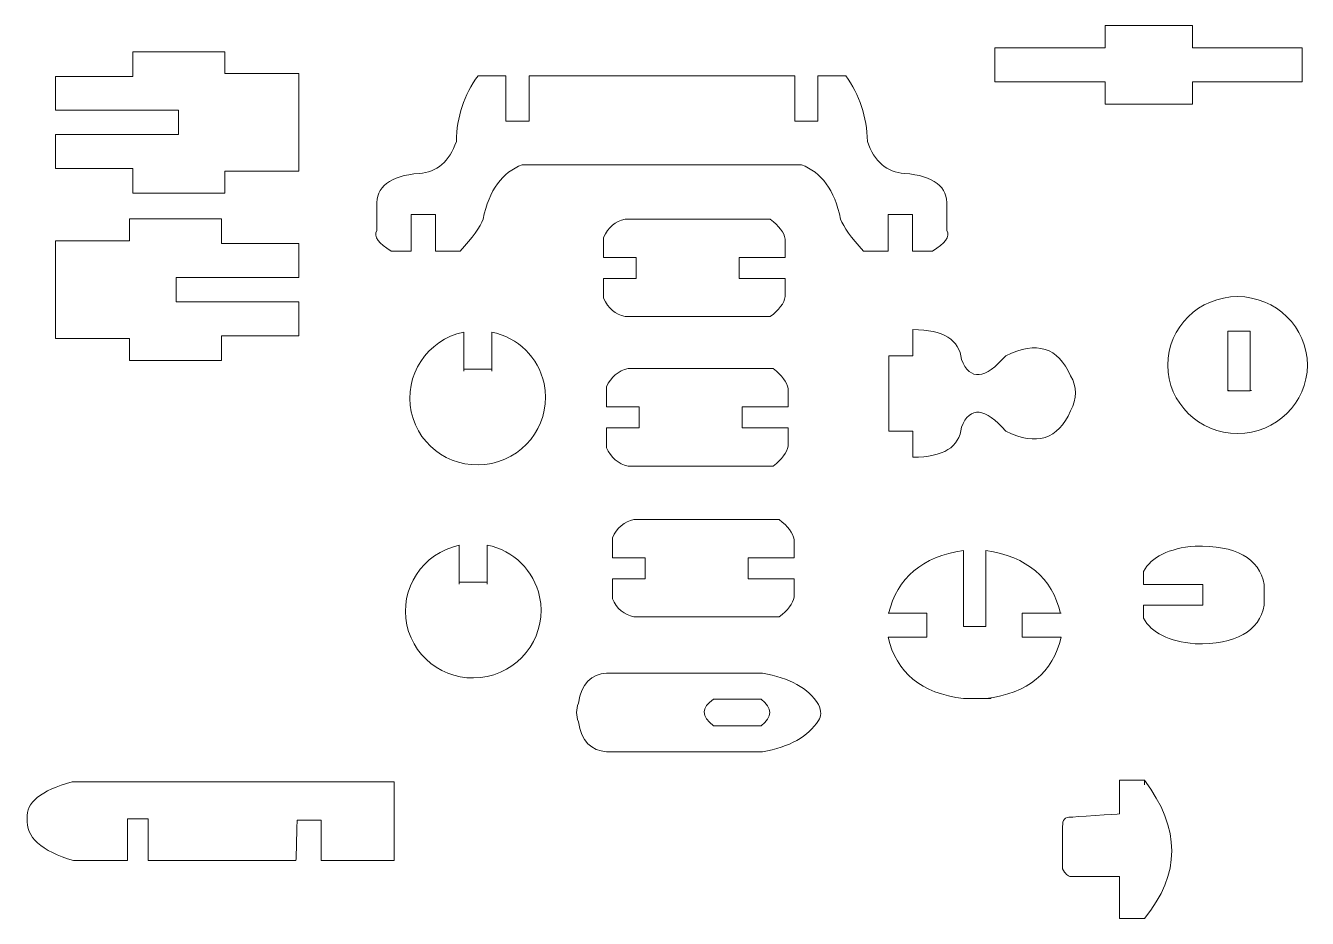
# Model space of a CAD drawing. Header units: centimetres. Extents: x -9.5 to 9.3, y -13.4 to 13.6.
# Drawn here: x -9.47 to 7.85, y -13.41 to -1.35 of the extents above; entities that cross this region are included whole.
import ezdxf

# ---------------------------------------------------------------- set-up
doc = ezdxf.new("R2010")
doc.units = ezdxf.units.CM
doc.header["$MEASUREMENT"] = 0
doc.layers.add('Capa 1', color=7, linetype='Continuous')

msp = doc.modelspace()

# ---------------------------------------------------------------- linework, layer by layer
at = {"layer": 'Capa 1', "color": 250, "lineweight": 20}
msp.add_ellipse((6.90605, -5.93517), major_axis=(0.94326, 0), ratio=0.9806204, dxfattribs=at)
for points, knots in [([(3.62477, -1.64737), (3.62477, -1.64737), (5.11527, -1.64737), (5.11527, -1.64737), (5.11527, -1.64737), (5.11527, -1.64737), (5.11527, -1.34751), (5.11527, -1.34751), (5.11527, -1.34751), (5.11527, -1.34751), (6.29707, -1.34751), (6.29707, -1.34751), (6.29707, -1.34751), (6.29707, -1.34751), (6.29707, -1.64737), (6.29707, -1.64737), (6.29707, -1.64737), (6.29707, -1.64737), (7.77875, -1.64737), (7.77875, -1.64737)], [0, 0, 0, 0, 0.16666667, 0.16666667, 0.16666667, 0.16666668, 0.33333333, 0.33333333, 0.33333333, 0.33333334, 0.5, 0.5, 0.5, 0.50000001, 0.66666667, 0.66666667, 0.66666667, 0.66666668, 1, 1, 1, 1]), ([(-7.40834, -2.49153), (-7.40834, -2.49153), (-9.06994, -2.49153), (-9.06994, -2.49153), (-9.06994, -2.49153), (-9.06994, -2.49153), (-9.06994, -2.03297), (-9.06994, -2.03297), (-9.06994, -2.03297), (-9.06994, -2.03297), (-8.02218, -2.03297), (-8.02218, -2.03297), (-8.02218, -2.03297), (-8.02218, -2.03297), (-8.02218, -1.69961), (-8.02218, -1.69961), (-8.02218, -1.69961), (-8.02218, -1.69961), (-6.77862, -1.69961), (-6.77862, -1.69961), (-6.77862, -1.69961), (-6.77862, -1.69961), (-6.77862, -1.99593), (-6.77862, -1.99593), (-6.77862, -1.99593), (-6.77862, -1.99593), (-5.7785, -1.99593), (-5.7785, -1.99593)], [0, 0, 0, 0, 0.125, 0.125, 0.125, 0.12500001, 0.25, 0.25, 0.25, 0.25000001, 0.375, 0.375, 0.375, 0.37500001, 0.5, 0.5, 0.5, 0.50000001, 0.625, 0.625, 0.625, 0.62500001, 0.75, 0.75, 0.75, 0.75000001, 1, 1, 1, 1]), ([(7.77875, -1.64737), (7.77875, -1.64737), (7.77875, -2.10753), (7.77875, -2.10753), (7.77875, -2.10753), (7.77875, -2.10753), (6.29707, -2.10753), (6.29707, -2.10753), (6.29707, -2.10753), (6.29707, -2.10753), (6.29707, -2.40739), (6.29707, -2.40739), (6.29707, -2.40739), (6.29707, -2.40739), (5.11527, -2.40739), (5.11527, -2.40739), (5.11527, -2.40739), (5.11527, -2.40739), (5.11527, -2.10753), (5.11527, -2.10753), (5.11527, -2.10753), (5.11527, -2.10753), (3.62477, -2.10753), (3.62477, -2.10753), (3.62477, -2.10753), (3.62477, -2.10753), (3.62477, -1.64737), (3.62477, -1.64737)], [0, 0, 0, 0, 0.125, 0.125, 0.125, 0.12500001, 0.25, 0.25, 0.25, 0.25000001, 0.375, 0.375, 0.375, 0.37500001, 0.5, 0.5, 0.5, 0.50000001, 0.625, 0.625, 0.625, 0.62500001, 0.75, 0.75, 0.75, 0.75000001, 1, 1, 1, 1]), ([(-5.7785, -1.99593), (-5.7785, -1.99593), (-5.7785, -3.31521), (-5.7785, -3.31521), (-5.7785, -3.31521), (-5.7785, -3.31521), (-6.77862, -3.31521), (-6.77862, -3.31521), (-6.77862, -3.31521), (-6.77862, -3.31521), (-6.77862, -3.61153), (-6.77862, -3.61153), (-6.77862, -3.61153), (-6.77862, -3.61153), (-8.02218, -3.61153), (-8.02218, -3.61153), (-8.02218, -3.61153), (-8.02218, -3.61153), (-8.02218, -3.27817), (-8.02218, -3.27817), (-8.02218, -3.27817), (-8.02218, -3.27817), (-9.06994, -3.27817), (-9.06994, -3.27817), (-9.06994, -3.27817), (-9.06994, -3.27817), (-9.06994, -2.81961), (-9.06994, -2.81961), (-9.06994, -2.81961), (-9.06994, -2.81961), (-7.40834, -2.81961), (-7.40834, -2.81961), (-7.40834, -2.81961), (-7.40834, -2.81961), (-7.40834, -2.49153), (-7.40834, -2.49153)], [0, 0, 0, 0, 0.1, 0.1, 0.1, 0.10000001, 0.2, 0.2, 0.2, 0.20000001, 0.3, 0.3, 0.3, 0.30000001, 0.4, 0.4, 0.4, 0.40000001, 0.5, 0.5, 0.5, 0.50000001, 0.6, 0.6, 0.6, 0.60000001, 0.7, 0.7, 0.7, 0.70000001, 0.8, 0.8, 0.8, 0.80000001, 1, 1, 1, 1]), ([(-3.359, -2.02399), (-3.5479, -2.28299), (-3.64548, -2.57901), (-3.65174, -2.91205), (-3.65174, -2.91205), (-3.7471, -3.18713), (-3.91466, -3.33117), (-4.15446, -3.34419), (-4.15446, -3.34419), (-4.54962, -3.37803), (-4.74072, -3.52503), (-4.72772, -3.78517)], [0, 0, 0, 0, 0.25, 0.25, 0.25, 0.25000001, 0.5, 0.5, 0.5, 0.50000001, 1, 1, 1, 1]), ([(-3.359, -2.02399), (-3.359, -2.02399), (-2.98146, -2.02399), (-2.98146, -2.02399), (-2.98146, -2.02399), (-2.98146, -2.02399), (-2.98146, -2.63863), (-2.98146, -2.63863), (-2.98146, -2.63863), (-2.98146, -2.63863), (-2.66974, -2.63863), (-2.66974, -2.63863), (-2.66974, -2.63863), (-2.66974, -2.63863), (-2.66974, -2.02399), (-2.66974, -2.02399)], [0, 0, 0, 0, 0.2, 0.2, 0.2, 0.20000001, 0.4, 0.4, 0.4, 0.40000001, 0.6, 0.6, 0.6, 0.60000001, 1, 1, 1, 1]), ([(1.61, -2.02399), (1.61, -2.02399), (1.23246, -2.02399), (1.23246, -2.02399), (1.23246, -2.02399), (1.23246, -2.02399), (1.23246, -2.63863), (1.23246, -2.63863), (1.23246, -2.63863), (1.23246, -2.63863), (0.92074, -2.63863), (0.92074, -2.63863), (0.92074, -2.63863), (0.92074, -2.63863), (0.92074, -2.02399), (0.92074, -2.02399)], [0, 0, 0, 0, 0.2, 0.2, 0.2, 0.20000001, 0.4, 0.4, 0.4, 0.40000001, 0.6, 0.6, 0.6, 0.60000001, 1, 1, 1, 1]), ([(1.61, -2.02399), (1.7989, -2.28299), (1.89648, -2.57901), (1.90274, -2.91205), (1.90274, -2.91205), (1.9981, -3.18713), (2.16566, -3.33117), (2.40546, -3.34419), (2.40546, -3.34419), (2.80062, -3.37803), (2.99172, -3.52503), (2.97872, -3.78517)], [0, 0, 0, 0, 0.25, 0.25, 0.25, 0.25000001, 0.5, 0.5, 0.5, 0.50000001, 1, 1, 1, 1]), ([(-2.76098, -3.22955), (-3.0308, -3.32489), (-3.2072, -3.56889), (-3.29014, -3.96157), (-3.29014, -3.96157), (-3.32984, -4.07037), (-3.43272, -4.21441), (-3.59882, -4.39371)], [0, 0, 0, 0, 0.33333333, 0.33333333, 0.33333333, 0.33333334, 1, 1, 1, 1]), ([(1.01198, -3.22955), (1.2818, -3.32489), (1.4582, -3.56889), (1.54114, -3.96157), (1.54114, -3.96157), (1.58084, -4.07037), (1.68372, -4.21441), (1.84982, -4.39371)], [0, 0, 0, 0, 0.33333333, 0.33333333, 0.33333333, 0.33333334, 1, 1, 1, 1]), ([(-3.59882, -4.39371), (-3.59882, -4.39371), (-3.93396, -4.39371), (-3.93396, -4.39371), (-3.93396, -4.39371), (-3.93396, -4.39371), (-3.93396, -3.89983), (-3.93396, -3.89983), (-3.93396, -3.89983), (-3.93396, -3.89983), (-4.2603, -3.89983), (-4.2603, -3.89983), (-4.2603, -3.89983), (-4.2603, -3.89983), (-4.2603, -4.39371), (-4.2603, -4.39371), (-4.2603, -4.39371), (-4.2603, -4.39371), (-4.5341, -4.39371), (-4.5341, -4.39371), (-4.5341, -4.39371), (-4.70326, -4.29383), (-4.7678, -4.20137), (-4.72772, -4.11633), (-4.72772, -4.11633), (-4.72772, -4.11633), (-4.72772, -3.78517), (-4.72772, -3.78517)], [0, 0, 0, 0, 0.125, 0.125, 0.125, 0.12500001, 0.25, 0.25, 0.25, 0.25000001, 0.375, 0.375, 0.375, 0.37500001, 0.5, 0.5, 0.5, 0.50000001, 0.625, 0.625, 0.625, 0.62500001, 0.75, 0.75, 0.75, 0.75000001, 1, 1, 1, 1]), ([(1.84982, -4.39371), (1.84982, -4.39371), (2.18496, -4.39371), (2.18496, -4.39371), (2.18496, -4.39371), (2.18496, -4.39371), (2.18496, -3.89983), (2.18496, -3.89983), (2.18496, -3.89983), (2.18496, -3.89983), (2.5113, -3.89983), (2.5113, -3.89983), (2.5113, -3.89983), (2.5113, -3.89983), (2.5113, -4.39371), (2.5113, -4.39371), (2.5113, -4.39371), (2.5113, -4.39371), (2.7851, -4.39371), (2.7851, -4.39371), (2.7851, -4.39371), (2.95426, -4.29383), (3.0188, -4.20137), (2.97872, -4.11633), (2.97872, -4.11633), (2.97872, -4.11633), (2.97872, -3.78517), (2.97872, -3.78517)], [0, 0, 0, 0, 0.125, 0.125, 0.125, 0.12500001, 0.25, 0.25, 0.25, 0.25000001, 0.375, 0.375, 0.375, 0.37500001, 0.5, 0.5, 0.5, 0.50000001, 0.625, 0.625, 0.625, 0.62500001, 0.75, 0.75, 0.75, 0.75000001, 1, 1, 1, 1]), ([(-7.4401, -4.75153), (-7.4401, -4.75153), (-5.7785, -4.75153), (-5.7785, -4.75153), (-5.7785, -4.75153), (-5.7785, -4.75153), (-5.7785, -4.29297), (-5.7785, -4.29297), (-5.7785, -4.29297), (-5.7785, -4.29297), (-6.82626, -4.29297), (-6.82626, -4.29297), (-6.82626, -4.29297), (-6.82626, -4.29297), (-6.82626, -3.95961), (-6.82626, -3.95961), (-6.82626, -3.95961), (-6.82626, -3.95961), (-8.06982, -3.95961), (-8.06982, -3.95961), (-8.06982, -3.95961), (-8.06982, -3.95961), (-8.06982, -4.25593), (-8.06982, -4.25593), (-8.06982, -4.25593), (-8.06982, -4.25593), (-9.06994, -4.25593), (-9.06994, -4.25593)], [0, 0, 0, 0, 0.125, 0.125, 0.125, 0.12500001, 0.25, 0.25, 0.25, 0.25000001, 0.375, 0.375, 0.375, 0.37500001, 0.5, 0.5, 0.5, 0.50000001, 0.625, 0.625, 0.625, 0.62500001, 0.75, 0.75, 0.75, 0.75000001, 1, 1, 1, 1]), ([(-9.06994, -4.25593), (-9.06994, -4.25593), (-9.06994, -5.57521), (-9.06994, -5.57521), (-9.06994, -5.57521), (-9.06994, -5.57521), (-8.06982, -5.57521), (-8.06982, -5.57521), (-8.06982, -5.57521), (-8.06982, -5.57521), (-8.06982, -5.87153), (-8.06982, -5.87153), (-8.06982, -5.87153), (-8.06982, -5.87153), (-6.82626, -5.87153), (-6.82626, -5.87153), (-6.82626, -5.87153), (-6.82626, -5.87153), (-6.82626, -5.53817), (-6.82626, -5.53817), (-6.82626, -5.53817), (-6.82626, -5.53817), (-5.7785, -5.53817), (-5.7785, -5.53817), (-5.7785, -5.53817), (-5.7785, -5.53817), (-5.7785, -5.07961), (-5.7785, -5.07961), (-5.7785, -5.07961), (-5.7785, -5.07961), (-7.4401, -5.07961), (-7.4401, -5.07961), (-7.4401, -5.07961), (-7.4401, -5.07961), (-7.4401, -4.75153), (-7.4401, -4.75153)], [0, 0, 0, 0, 0.1, 0.1, 0.1, 0.10000001, 0.2, 0.2, 0.2, 0.20000001, 0.3, 0.3, 0.3, 0.30000001, 0.4, 0.4, 0.4, 0.40000001, 0.5, 0.5, 0.5, 0.50000001, 0.6, 0.6, 0.6, 0.60000001, 0.7, 0.7, 0.7, 0.70000001, 0.8, 0.8, 0.8, 0.80000001, 1, 1, 1, 1]), ([(-1.22182, -4.47961), (-1.22182, -4.47961), (-1.6628, -4.47961), (-1.6628, -4.47961), (-1.6628, -4.47961), (-1.6628, -4.47961), (-1.6628, -4.21063), (-1.6628, -4.21063)], [0, 0, 0, 0, 0.33333333, 0.33333333, 0.33333333, 0.33333334, 1, 1, 1, 1]), ([(0.17166, -4.47961), (0.17166, -4.47961), (0.79342, -4.47961), (0.79342, -4.47961), (0.79342, -4.47961), (0.79342, -4.47961), (0.79342, -4.23267), (0.79342, -4.23267)], [0, 0, 0, 0, 0.33333333, 0.33333333, 0.33333333, 0.33333334, 1, 1, 1, 1]), ([(-1.22182, -4.76361), (-1.22182, -4.76361), (-1.6628, -4.76361), (-1.6628, -4.76361), (-1.6628, -4.76361), (-1.6628, -4.76361), (-1.6628, -5.03259), (-1.6628, -5.03259)], [0, 0, 0, 0, 0.33333333, 0.33333333, 0.33333333, 0.33333334, 1, 1, 1, 1]), ([(0.17166, -4.76361), (0.17166, -4.76361), (0.79342, -4.76361), (0.79342, -4.76361), (0.79342, -4.76361), (0.79342, -4.76361), (0.79342, -5.01055), (0.79342, -5.01055)], [0, 0, 0, 0, 0.33333333, 0.33333333, 0.33333333, 0.33333334, 1, 1, 1, 1]), ([(-3.17349, -5.48844), (-2.81851, -5.5612), (-2.54125, -5.83449), (-2.4663, -6.18554), (-2.4663, -6.18554), (-2.3617, -6.67541), (-2.67852, -7.15828), (-3.17393, -7.26405), (-3.17393, -7.26405), (-3.66933, -7.36983), (-4.15573, -7.05846), (-4.26032, -6.56859), (-4.26032, -6.56859), (-4.36491, -6.07871), (-4.0481, -5.59585), (-3.55269, -5.49008)], [0, 0, 0, 0, 0.2, 0.2, 0.2, 0.20000001, 0.4, 0.4, 0.4, 0.40000001, 0.6, 0.6, 0.6, 0.60000001, 1, 1, 1, 1]), ([(-3.5527, -5.99007), (-3.5527, -5.99007), (-3.17348, -5.98845), (-3.17348, -5.98845), (-3.17348, -5.98845), (-3.17348, -5.98845), (-3.17348, -6.01643), (-3.17348, -6.01643), (-3.17348, -6.01643), (-3.17348, -6.01643), (-3.17348, -5.48845), (-3.17348, -5.48845)], [0, 0, 0, 0, 0.25, 0.25, 0.25, 0.25000001, 0.5, 0.5, 0.5, 0.50000001, 1, 1, 1, 1]), ([(-3.5527, -5.49007), (-3.5527, -5.49007), (-3.5527, -6.01643), (-3.5527, -6.01643), (-3.5527, -6.01643), (-3.5527, -6.01643), (-3.5527, -5.99007), (-3.5527, -5.99007)], [0, 0, 0, 0, 0.33333333, 0.33333333, 0.33333333, 0.33333334, 1, 1, 1, 1]), ([(2.19492, -5.80821), (2.19492, -5.80821), (2.51886, -5.80821), (2.51886, -5.80821), (2.51886, -5.80821), (2.51886, -5.80821), (2.51886, -5.45543), (2.51886, -5.45543), (2.51886, -5.45543), (2.93014, -5.45749), (3.14848, -5.59273), (3.1739, -5.86113), (3.1739, -5.86113), (3.29274, -6.14955), (3.49264, -6.13191), (3.77362, -5.80821), (3.77362, -5.80821), (4.1915, -5.60453), (4.48254, -5.69565), (4.64674, -6.08161)], [0, 0, 0, 0, 0.16666667, 0.16666667, 0.16666667, 0.16666668, 0.33333333, 0.33333333, 0.33333333, 0.33333334, 0.5, 0.5, 0.5, 0.50000001, 0.66666667, 0.66666667, 0.66666667, 0.66666668, 1, 1, 1, 1]), ([(6.77577, -5.47485), (6.77577, -5.47485), (6.77577, -6.28183), (6.77577, -6.28183), (6.77577, -6.28183), (6.77577, -6.28183), (6.79333, -6.27713), (6.79333, -6.27713)], [0, 0, 0, 0, 0.33333333, 0.33333333, 0.33333333, 0.33333334, 1, 1, 1, 1]), ([(6.77577, -5.47485), (6.77577, -5.47485), (7.07577, -5.47485), (7.07577, -5.47485), (7.07577, -5.47485), (7.07577, -5.47485), (7.07577, -6.28183), (7.07577, -6.28183), (7.07577, -6.28183), (7.07577, -6.28183), (7.09333, -6.27713), (7.09333, -6.27713)], [0, 0, 0, 0, 0.25, 0.25, 0.25, 0.25000001, 0.5, 0.5, 0.5, 0.50000001, 1, 1, 1, 1]), ([(2.19492, -5.80821), (2.19492, -5.80821), (2.19492, -6.82881), (2.19492, -6.82881), (2.19492, -6.82881), (2.19492, -6.82881), (2.51886, -6.82881), (2.51886, -6.82881), (2.51886, -6.82881), (2.51886, -6.82881), (2.51886, -7.18159), (2.51886, -7.18159), (2.51886, -7.18159), (2.93014, -7.17953), (3.14848, -7.04429), (3.1739, -6.77589), (3.1739, -6.77589), (3.29274, -6.48747), (3.49264, -6.50511), (3.77362, -6.82881), (3.77362, -6.82881), (4.1915, -7.03249), (4.48254, -6.94137), (4.64674, -6.55541), (4.64674, -6.55541), (4.74092, -6.38563), (4.74092, -6.22769), (4.64674, -6.08161)], [0, 0, 0, 0, 0.125, 0.125, 0.125, 0.12500001, 0.25, 0.25, 0.25, 0.25000001, 0.375, 0.375, 0.375, 0.37500001, 0.5, 0.5, 0.5, 0.50000001, 0.625, 0.625, 0.625, 0.62500001, 0.75, 0.75, 0.75, 0.75000001, 1, 1, 1, 1]), ([(-1.18182, -6.49961), (-1.18182, -6.49961), (-1.6228, -6.49961), (-1.6228, -6.49961), (-1.6228, -6.49961), (-1.6228, -6.49961), (-1.6228, -6.23063), (-1.6228, -6.23063)], [0, 0, 0, 0, 0.33333333, 0.33333333, 0.33333333, 0.33333334, 1, 1, 1, 1]), ([(0.21166, -6.49961), (0.21166, -6.49961), (0.83342, -6.49961), (0.83342, -6.49961), (0.83342, -6.49961), (0.83342, -6.49961), (0.83342, -6.25267), (0.83342, -6.25267)], [0, 0, 0, 0, 0.33333333, 0.33333333, 0.33333333, 0.33333334, 1, 1, 1, 1]), ([(-1.18182, -6.78361), (-1.18182, -6.78361), (-1.6228, -6.78361), (-1.6228, -6.78361), (-1.6228, -6.78361), (-1.6228, -6.78361), (-1.6228, -7.05259), (-1.6228, -7.05259)], [0, 0, 0, 0, 0.33333333, 0.33333333, 0.33333333, 0.33333334, 1, 1, 1, 1]), ([(0.21166, -6.78361), (0.21166, -6.78361), (0.83342, -6.78361), (0.83342, -6.78361), (0.83342, -6.78361), (0.83342, -6.78361), (0.83342, -7.03055), (0.83342, -7.03055)], [0, 0, 0, 0, 0.33333333, 0.33333333, 0.33333333, 0.33333334, 1, 1, 1, 1]), ([(-1.10182, -8.53961), (-1.10182, -8.53961), (-1.5428, -8.53961), (-1.5428, -8.53961), (-1.5428, -8.53961), (-1.5428, -8.53961), (-1.5428, -8.27063), (-1.5428, -8.27063)], [0, 0, 0, 0, 0.33333333, 0.33333333, 0.33333333, 0.33333334, 1, 1, 1, 1]), ([(0.29166, -8.53961), (0.29166, -8.53961), (0.91342, -8.53961), (0.91342, -8.53961), (0.91342, -8.53961), (0.91342, -8.53961), (0.91342, -8.29267), (0.91342, -8.29267)], [0, 0, 0, 0, 0.33333333, 0.33333333, 0.33333333, 0.33333334, 1, 1, 1, 1]), ([(-3.23349, -8.36844), (-2.87851, -8.4412), (-2.60125, -8.71449), (-2.5263, -9.06554), (-2.5263, -9.06554), (-2.4217, -9.55541), (-2.73852, -10.03828), (-3.23393, -10.14405), (-3.23393, -10.14405), (-3.72933, -10.24983), (-4.21573, -9.93846), (-4.32032, -9.44859), (-4.32032, -9.44859), (-4.42491, -8.95871), (-4.1081, -8.47585), (-3.61269, -8.37008)], [0, 0, 0, 0, 0.2, 0.2, 0.2, 0.20000001, 0.4, 0.4, 0.4, 0.40000001, 0.6, 0.6, 0.6, 0.60000001, 1, 1, 1, 1]), ([(-3.6127, -8.87007), (-3.6127, -8.87007), (-3.23348, -8.86845), (-3.23348, -8.86845), (-3.23348, -8.86845), (-3.23348, -8.86845), (-3.23348, -8.89643), (-3.23348, -8.89643), (-3.23348, -8.89643), (-3.23348, -8.89643), (-3.23348, -8.36845), (-3.23348, -8.36845)], [0, 0, 0, 0, 0.25, 0.25, 0.25, 0.25000001, 0.5, 0.5, 0.5, 0.50000001, 1, 1, 1, 1]), ([(-3.6127, -8.37007), (-3.6127, -8.37007), (-3.6127, -8.89643), (-3.6127, -8.89643), (-3.6127, -8.89643), (-3.6127, -8.89643), (-3.6127, -8.87007), (-3.6127, -8.87007)], [0, 0, 0, 0, 0.33333333, 0.33333333, 0.33333333, 0.33333334, 1, 1, 1, 1]), ([(6.43818, -8.90149), (6.43818, -8.90149), (5.63562, -8.90149), (5.63562, -8.90149), (5.63562, -8.90149), (5.63562, -8.90149), (5.63562, -8.72511), (5.63562, -8.72511), (5.63562, -8.72511), (5.74288, -8.52743), (5.97512, -8.41277), (6.33236, -8.38115), (6.33236, -8.38115), (6.88434, -8.37105), (7.19596, -8.54449), (7.26722, -8.90149)], [0, 0, 0, 0, 0.2, 0.2, 0.2, 0.20000001, 0.4, 0.4, 0.4, 0.40000001, 0.6, 0.6, 0.6, 0.60000001, 1, 1, 1, 1]), ([(-1.10182, -8.82361), (-1.10182, -8.82361), (-1.5428, -8.82361), (-1.5428, -8.82361), (-1.5428, -8.82361), (-1.5428, -8.82361), (-1.5428, -9.09259), (-1.5428, -9.09259)], [0, 0, 0, 0, 0.33333333, 0.33333333, 0.33333333, 0.33333334, 1, 1, 1, 1]), ([(0.29166, -8.82361), (0.29166, -8.82361), (0.91342, -8.82361), (0.91342, -8.82361), (0.91342, -8.82361), (0.91342, -8.82361), (0.91342, -9.07055), (0.91342, -9.07055)], [0, 0, 0, 0, 0.33333333, 0.33333333, 0.33333333, 0.33333334, 1, 1, 1, 1]), ([(7.26722, -8.90149), (7.26722, -8.90149), (7.26722, -9.18073), (7.26722, -9.18073), (7.26722, -9.18073), (7.19596, -9.53773), (6.88434, -9.71117), (6.33236, -9.70107), (6.33236, -9.70107), (5.97512, -9.66945), (5.74288, -9.55479), (5.63562, -9.35711), (5.63562, -9.35711), (5.63562, -9.35711), (5.63562, -9.18073), (5.63562, -9.18073), (5.63562, -9.18073), (5.63562, -9.18073), (6.43818, -9.18073), (6.43818, -9.18073), (6.43818, -9.18073), (6.43818, -9.18073), (6.43818, -8.90149), (6.43818, -8.90149)], [0, 0, 0, 0, 0.14285714, 0.14285714, 0.14285714, 0.14285715, 0.28571429, 0.28571429, 0.28571429, 0.2857143, 0.42857143, 0.42857143, 0.42857143, 0.42857144, 0.57142857, 0.57142857, 0.57142857, 0.57142858, 0.71428571, 0.71428571, 0.71428571, 0.71428572, 1, 1, 1, 1]), ([(2.18462, -9.61135), (2.18462, -9.61135), (2.7085, -9.61135), (2.7085, -9.61135), (2.7085, -9.61135), (2.7085, -9.61135), (2.7085, -9.28839), (2.7085, -9.28839), (2.7085, -9.28839), (2.7085, -9.28839), (2.18462, -9.28839), (2.18462, -9.28839)], [0, 0, 0, 0, 0.25, 0.25, 0.25, 0.25000001, 0.5, 0.5, 0.5, 0.50000001, 1, 1, 1, 1]), ([(4.5207, -9.61135), (4.5207, -9.61135), (3.99682, -9.61135), (3.99682, -9.61135), (3.99682, -9.61135), (3.99682, -9.61135), (3.99682, -9.28839), (3.99682, -9.28839), (3.99682, -9.28839), (3.99682, -9.28839), (4.5207, -9.28839), (4.5207, -9.28839)], [0, 0, 0, 0, 0.25, 0.25, 0.25, 0.25000001, 0.5, 0.5, 0.5, 0.50000001, 1, 1, 1, 1]), ([(0.4694, -10.45247), (0.62154, -10.57247), (0.62154, -10.69247), (0.4694, -10.81247), (0.4694, -10.81247), (0.4694, -10.81247), (-0.17442, -10.81247), (-0.17442, -10.81247), (-0.17442, -10.81247), (-0.34502, -10.68141), (-0.34502, -10.56141), (-0.17442, -10.45247)], [0, 0, 0, 0, 0.25, 0.25, 0.25, 0.25000001, 0.5, 0.5, 0.5, 0.50000001, 1, 1, 1, 1]), ([(-8.82599, -12.63349), (-9.26435, -12.50443), (-9.47253, -12.31367), (-9.45051, -12.06117), (-9.45051, -12.06117), (-9.47209, -11.85019), (-9.26913, -11.68547), (-8.84163, -11.56699), (-8.84163, -11.56699), (-8.84163, -11.56699), (-4.49185, -11.56699), (-4.49185, -11.56699), (-4.49185, -11.56699), (-4.49185, -11.56699), (-4.49185, -12.63349), (-4.49185, -12.63349), (-4.49185, -12.63349), (-4.49185, -12.63349), (-5.47703, -12.63349), (-5.47703, -12.63349), (-5.47703, -12.63349), (-5.47703, -12.63349), (-5.47703, -12.08559), (-5.47703, -12.08559), (-5.47703, -12.08559), (-5.47703, -12.08559), (-5.80355, -12.08559), (-5.80355, -12.08559), (-5.80355, -12.08559), (-5.80355, -12.08559), (-5.80355, -12.08559), (-5.80355, -12.08559), (-5.80355, -12.08559), (-5.80355, -12.08559), (-5.80355, -12.08559), (-5.80355, -12.08559), (-5.80355, -12.08559), (-5.80355, -12.08559), (-5.81881, -12.63349), (-5.81881, -12.63349), (-5.81881, -12.63349), (-5.81881, -12.63349), (-7.81459, -12.63349), (-7.81459, -12.63349), (-7.81459, -12.63349), (-7.81459, -12.63349), (-7.81459, -12.07043), (-7.81459, -12.07043), (-7.81459, -12.07043), (-7.81459, -12.07043), (-8.09461, -12.07043), (-8.09461, -12.07043), (-8.09461, -12.07043), (-8.09461, -12.07043), (-8.09461, -12.63349), (-8.09461, -12.63349), (-8.09461, -12.63349), (-8.09461, -12.63349), (-8.82599, -12.63349), (-8.82599, -12.63349)], [0, 0, 0, 0, 0.0625, 0.0625, 0.0625, 0.06250001, 0.125, 0.125, 0.125, 0.12500001, 0.1875, 0.1875, 0.1875, 0.18750001, 0.25, 0.25, 0.25, 0.25000001, 0.3125, 0.3125, 0.3125, 0.31250001, 0.375, 0.375, 0.375, 0.37500001, 0.4375, 0.4375, 0.4375, 0.43750001, 0.5, 0.5, 0.5, 0.50000001, 0.5625, 0.5625, 0.5625, 0.56250001, 0.625, 0.625, 0.625, 0.62500001, 0.6875, 0.6875, 0.6875, 0.68750001, 0.75, 0.75, 0.75, 0.75000001, 0.8125, 0.8125, 0.8125, 0.81250001, 0.875, 0.875, 0.875, 0.87500001, 1, 1, 1, 1]), ([(5.64643, -11.60693), (5.64643, -11.60693), (5.64643, -11.54385), (5.64643, -11.54385), (5.64643, -11.54385), (5.64643, -11.54385), (5.30929, -11.54385), (5.30929, -11.54385), (5.30929, -11.54385), (5.30929, -11.54385), (5.30929, -12.00295), (5.30929, -12.00295), (5.30929, -12.00295), (5.30929, -12.00295), (4.65335, -12.04533), (4.65335, -12.04533), (4.65335, -12.04533), (4.57503, -12.04313), (4.53791, -12.08469), (4.54199, -12.17003)], [0, 0, 0, 0, 0.16666667, 0.16666667, 0.16666667, 0.16666668, 0.33333333, 0.33333333, 0.33333333, 0.33333334, 0.5, 0.5, 0.5, 0.50000001, 0.66666667, 0.66666667, 0.66666667, 0.66666668, 1, 1, 1, 1]), ([(4.65335, -12.84913), (4.65335, -12.84913), (5.30929, -12.84913), (5.30929, -12.84913), (5.30929, -12.84913), (5.30929, -12.84913), (5.30929, -13.41357), (5.30929, -13.41357), (5.30929, -13.41357), (5.30929, -13.41357), (5.64643, -13.41357), (5.64643, -13.41357)], [0, 0, 0, 0, 0.25, 0.25, 0.25, 0.25000001, 0.5, 0.5, 0.5, 0.50000001, 1, 1, 1, 1])]:
    msp.add_open_spline(points, degree=3, knots=knots, dxfattribs=at)
for points in [[(-2.66974, -2.02399), (-2.66974, -2.02399), (0.92074, -2.02399), (0.92074, -2.02399)], [(-2.76098, -3.22955), (-2.76098, -3.22955), (1.01198, -3.22955), (1.01198, -3.22955)], [(-1.6628, -4.21063), (-1.60082, -4.07423), (-1.5038, -3.99191), (-1.37176, -3.96367)], [(-1.37176, -3.96367), (-1.37176, -3.96367), (0.59058, -3.96367), (0.59058, -3.96367)], [(0.59058, -3.96367), (0.71054, -4.05453), (0.77814, -4.14421), (0.79342, -4.23267)], [(-1.22182, -4.47961), (-1.22182, -4.47961), (-1.22182, -4.76361), (-1.22182, -4.76361)], [(0.17166, -4.47961), (0.17166, -4.47961), (0.17166, -4.76361), (0.17166, -4.76361)], [(0.59058, -5.27955), (0.71054, -5.18869), (0.77814, -5.09901), (0.79342, -5.01055)], [(-1.6628, -5.03259), (-1.60082, -5.16899), (-1.5038, -5.25131), (-1.37176, -5.27955)], [(-1.37176, -5.27955), (-1.37176, -5.27955), (0.59058, -5.27955), (0.59058, -5.27955)], [(-1.6228, -6.23063), (-1.56082, -6.09423), (-1.4638, -6.01191), (-1.33176, -5.98367)], [(-1.33176, -5.98367), (-1.33176, -5.98367), (0.63058, -5.98367), (0.63058, -5.98367)], [(0.63058, -5.98367), (0.75054, -6.07453), (0.81814, -6.16421), (0.83342, -6.25267)], [(6.77577, -6.28183), (6.77577, -6.28183), (7.07577, -6.28183), (7.07577, -6.28183)], [(-1.18182, -6.49961), (-1.18182, -6.49961), (-1.18182, -6.78361), (-1.18182, -6.78361)], [(0.21166, -6.49961), (0.21166, -6.49961), (0.21166, -6.78361), (0.21166, -6.78361)], [(-1.6228, -7.05259), (-1.56082, -7.18899), (-1.4638, -7.27131), (-1.33176, -7.29955)], [(0.63058, -7.29955), (0.75054, -7.20869), (0.81814, -7.11901), (0.83342, -7.03055)], [(-1.33176, -7.29955), (-1.33176, -7.29955), (0.63058, -7.29955), (0.63058, -7.29955)], [(-1.5428, -8.27063), (-1.48082, -8.13423), (-1.3838, -8.05191), (-1.25176, -8.02367)], [(-1.25176, -8.02367), (-1.25176, -8.02367), (0.71058, -8.02367), (0.71058, -8.02367)], [(0.71058, -8.02367), (0.83054, -8.11453), (0.89814, -8.20421), (0.91342, -8.29267)], [(3.20064, -8.44171), (2.64454, -8.52441), (2.30778, -8.80855), (2.19036, -9.29415)], [(3.20064, -9.46829), (3.20064, -9.46829), (3.20064, -8.44171), (3.20064, -8.44171)], [(3.50468, -9.46829), (3.50468, -9.46829), (3.50468, -8.44171), (3.50468, -8.44171)], [(3.50468, -8.44171), (4.06078, -8.52441), (4.39754, -8.80855), (4.51496, -9.29415)], [(-1.10182, -8.53961), (-1.10182, -8.53961), (-1.10182, -8.82361), (-1.10182, -8.82361)], [(0.29166, -8.53961), (0.29166, -8.53961), (0.29166, -8.82361), (0.29166, -8.82361)], [(-1.5428, -9.09259), (-1.48082, -9.22899), (-1.3838, -9.31131), (-1.25176, -9.33955)], [(0.71058, -9.33955), (0.83054, -9.24869), (0.89814, -9.15901), (0.91342, -9.07055)], [(-1.25176, -9.33955), (-1.25176, -9.33955), (0.71058, -9.33955), (0.71058, -9.33955)], [(3.20064, -9.46829), (3.20064, -9.46829), (3.50468, -9.46829), (3.50468, -9.46829)], [(2.18462, -9.61135), (2.2923, -10.09339), (2.63096, -10.37027), (3.20064, -10.44197)], [(4.5207, -9.61135), (4.41302, -10.09339), (4.07436, -10.37027), (3.50468, -10.44197)], [(-2.00226, -10.50317), (-1.95896, -10.24383), (-1.8318, -10.10933), (-1.62078, -10.09971)], [(-1.62078, -10.09971), (-1.62078, -10.09971), (0.48484, -10.09971), (0.48484, -10.09971)], [(0.48484, -10.09971), (0.85266, -10.16259), (1.10548, -10.30295), (1.24332, -10.52081)], [(-2.00226, -10.50317), (-2.03462, -10.58997), (-2.03462, -10.67469), (-2.00226, -10.75729)], [(-0.17442, -10.45247), (-0.17442, -10.45247), (0.4694, -10.45247), (0.4694, -10.45247)], [(1.24332, -10.52081), (1.28198, -10.61165), (1.28198, -10.68459), (1.24332, -10.73965)], [(3.20064, -10.44197), (3.20064, -10.44197), (3.57634, -10.44197), (3.57634, -10.44197)], [(-2.00226, -10.75729), (-1.95896, -11.01663), (-1.8318, -11.15113), (-1.62078, -11.16075)], [(0.48484, -11.16075), (0.85266, -11.09787), (1.10548, -10.95751), (1.24332, -10.73965)], [(-1.62078, -11.16075), (-1.62078, -11.16075), (0.48484, -11.16075), (0.48484, -11.16075)], [(5.64643, -11.54385), (6.13943, -12.19729), (6.13943, -12.82053), (5.64643, -13.41357)], [(4.54199, -12.17003), (4.54199, -12.17003), (4.54199, -12.74329), (4.54199, -12.74329)], [(4.54199, -12.74329), (4.57509, -12.80919), (4.61221, -12.84447), (4.65335, -12.84913)]]:
    msp.add_open_spline(points, degree=3, dxfattribs=at)

doc.saveas('drawing.dxf')
